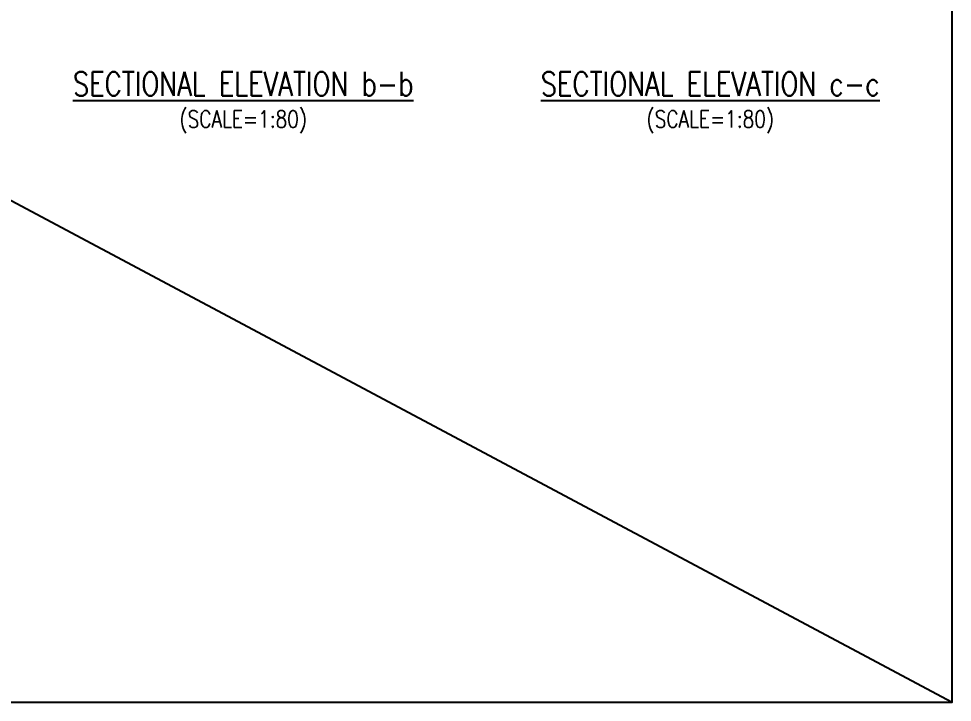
# Model space of a CAD drawing. Header units: millimetres. Extents: x -41433 to 131500, y -94900 to 39745.
# Drawn here: x 20505 to 31500, y -6300 to 1752 of the extents above; entities that cross this region are included whole.
import ezdxf
from ezdxf.enums import TextEntityAlignment as Align

# ---------------------------------------------------------------- set-up
doc = ezdxf.new("R2010")
doc.units = ezdxf.units.MM
doc.header["$LTSCALE"] = 160
doc.header["$MEASUREMENT"] = 0
doc.layers.get('DEFPOINTS').update_dxf_attribs({"color": 53, "linetype": 'CONTINUOUS'})
doc.layers.add('TITLE', color=3, linetype='CONTINUOUS')
doc.styles.add('romans', font='romans.shx', dxfattribs={"bigfont": 'extfont.shx'})

msp = doc.modelspace()

# ---------------------------------------------------------------- linework, layer by layer
at = {"layer": 'DEFPOINTS'}
msp.add_line((0, 10500), (31500, -6300), dxfattribs=at)
at = {"layer": 'DEFPOINTS', "flags": 128}
msp.add_lwpolyline([(0, -6300), (31500, -6300), (31500, 10500), (0, 10500)], close=True, dxfattribs=at)

# ---------------------------------------------------------------- texts
at = {"layer": 'TITLE', "style": 'romans', "width": 0.8}
for s, height, p in [('%%USECTIONAL ELEVATION b-b', 280, (23150, 760)), ('%%USECTIONAL ELEVATION c-c', 280, (28650, 760)), ('(SCALE=1:80)', 200, (23150, 410)), ('(SCALE=1:80)', 200, (28650, 410))]:
    msp.add_text(s, height=height, dxfattribs=at).set_placement(p, align=Align.BOTTOM_CENTER)

doc.saveas('drawing.dxf')
